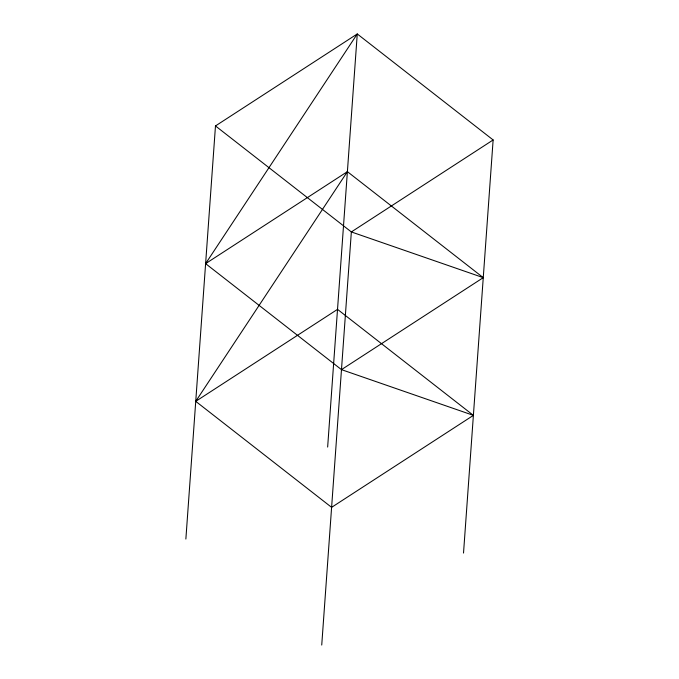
<?xml version="1.0" encoding="UTF-8"?>
<svg xmlns="http://www.w3.org/2000/svg" width="679" height="679" viewBox="0 0 679 679"><rect width="100%" height="100%" fill="white"/><g stroke="black" fill="none" stroke-linecap="round" stroke-linejoin="round"><path stroke-width="1.02" d="M185.868 539.05L215.481 125.938L357.264 33.95L493.132 139.95L463.519 553.062M327.651 447.062L357.264 33.95L205.61 263.639L341.478 369.639L473.39 415.361L331.607 507.349L195.739 401.348L347.393 171.651L483.261 277.652L341.478 369.639M321.736 645.05L351.349 231.938L493.132 139.95M205.61 263.639L347.393 171.651M195.739 401.348L337.522 309.361L473.39 415.361M483.261 277.652L351.349 231.938L215.481 125.938"/></g></svg>
